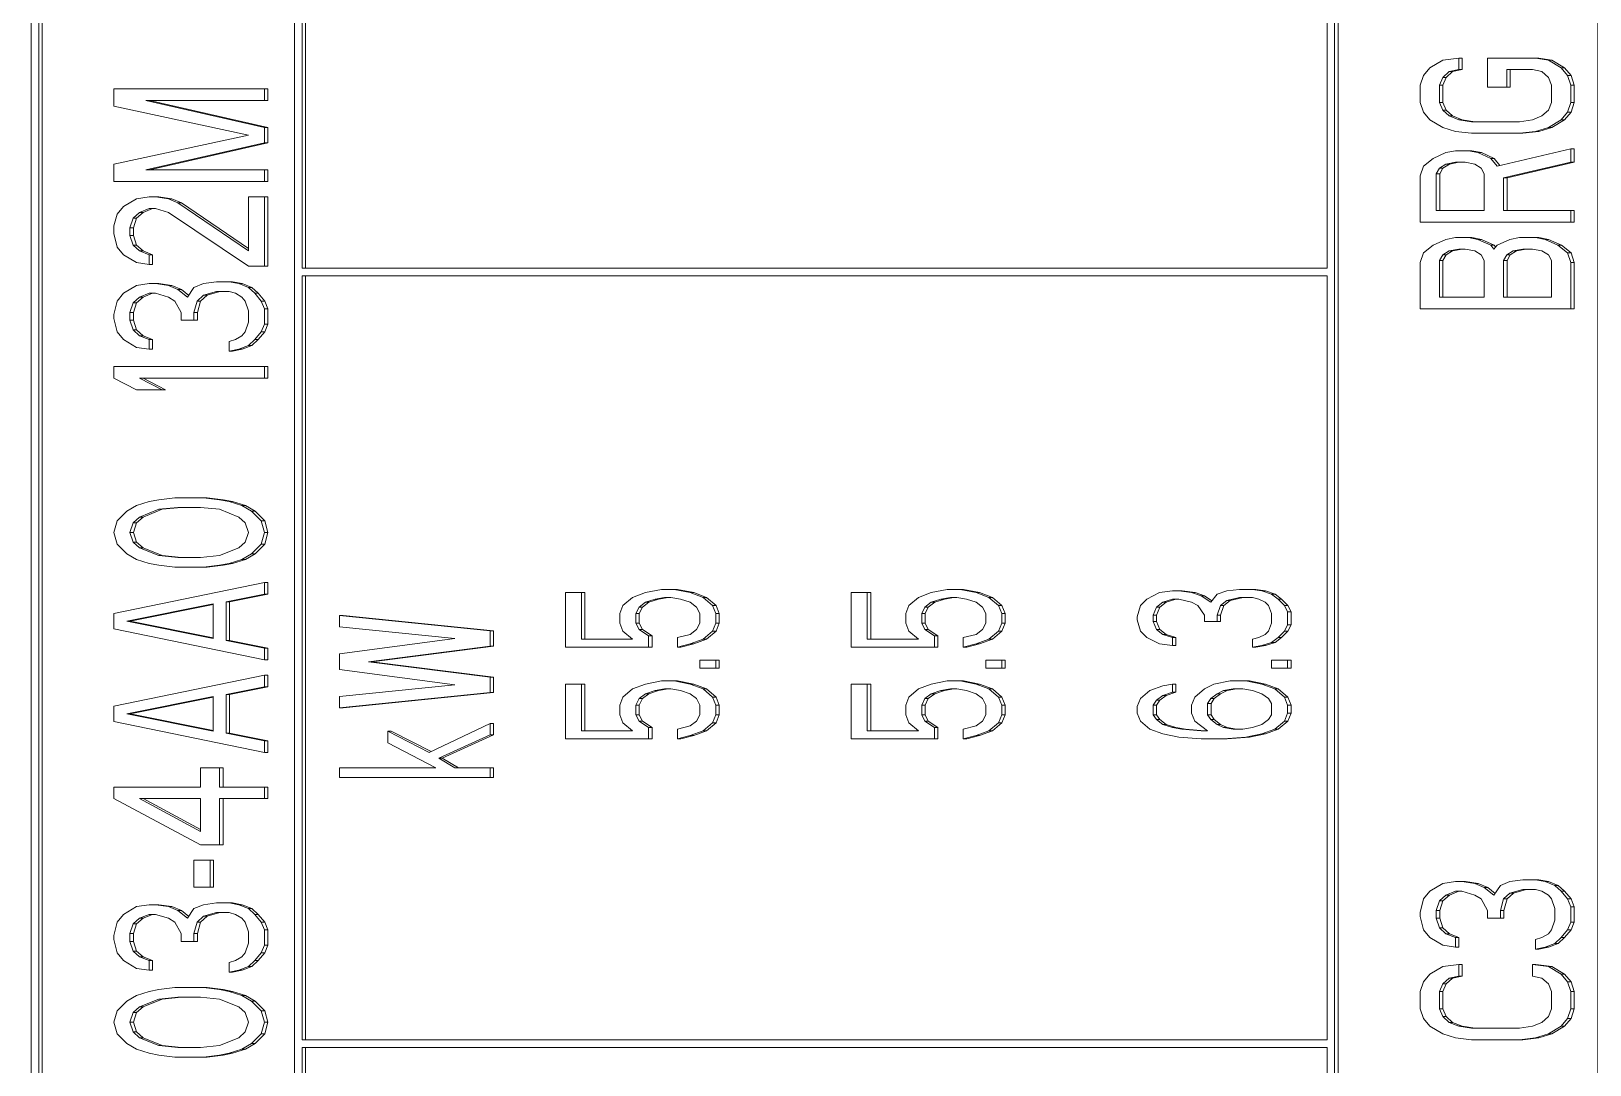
# Model space of a CAD drawing. Header units: millimetres. Extents: x 174875 to 182855, y -330615 to -324972.
# Drawn here: x 177780.75 to 177800.94, y -325752.82 to -325739.42 of the extents above; entities that cross this region are included whole.
import ezdxf

# ---------------------------------------------------------------- set-up
doc = ezdxf.new("R2010")
doc.units = ezdxf.units.MM
doc.header["$LTSCALE"] = 20
doc.layers.get('0').update_dxf_attribs({"lineweight": 15})
doc.layers.add('PDF_几何图形', color=7, linetype='Continuous')
doc.layers.add('实线', color=7, linetype='Continuous')

# ---------------------------------------------------------------- blocks, each defined once
blk = doc.blocks.new('Z$W@#0D7750773333335')
at = {"layer": 'PDF_几何图形', "lineweight": 18}
for points in [[(159.391, 29.991), (159.391, 30.088), (79.423, 30.088), (79.423, 29.991)], [(79.423, 29.947), (79.423, 26.678), (159.391, 26.678), (159.391, 29.947)], [(100.164, 27.603), (100.189, 27.811), (100.189, 27.855), (100.189, 28.229), (100.164, 28.436), (100.139, 28.56), (100.089, 28.726), (100.015, 28.851), (99.89, 28.975), (99.74, 29.016), (99.59, 28.975), (99.465, 28.851), (99.39, 28.726), (99.34, 28.56), (99.315, 28.436), (99.29, 28.229), (99.29, 27.855), (99.29, 27.811), (99.315, 27.603)], [(101.112, 28.047), (101.189, 28.143), (101.239, 28.267), (101.264, 28.433), (101.264, 28.477), (101.264, 28.56), (101.239, 28.726), (101.139, 28.892), (101.039, 28.975), (100.864, 29.016), (100.814, 29.016), (100.639, 28.975), (100.539, 28.892), (100.439, 28.726), (100.414, 28.56)], [(102.788, 27.603), (103.038, 27.603), (103.038, 27.648), (103.038, 27.897), (102.788, 27.897), (102.788, 29.016), (102.638, 29.016), (102.039, 27.897), (102.039, 27.648)], [(104.238, 27.067), (103.838, 29.016), (103.638, 29.016), (103.238, 27.067)], [(105.437, 27.067), (105.038, 29.016), (104.838, 29.016), (104.438, 27.067)], [(106.487, 27.479), (106.512, 27.603), (106.512, 27.648), (106.537, 27.855), (106.537, 28.229), (106.512, 28.436), (106.487, 28.56), (106.437, 28.726), (106.362, 28.851), (106.237, 28.975), (106.087, 29.016), (105.937, 28.975), (105.812, 28.851), (105.737, 28.726), (105.687, 28.56), (105.662, 28.436), (105.637, 28.229), (105.637, 27.855), (105.637, 27.811), (105.662, 27.603)], [(108.236, 27.067), (108.236, 29.016), (108.086, 29.016), (107.936, 28.726), (107.936, 28.394)], [(109.159, 28.047), (109.236, 28.143), (109.286, 28.267), (109.311, 28.433), (109.311, 28.477), (109.311, 28.56), (109.286, 28.726), (109.186, 28.892), (109.086, 28.975), (108.911, 29.016), (108.861, 29.016), (108.686, 28.975), (108.586, 28.892), (108.486, 28.726), (108.461, 28.56)], [(110.36, 28.143), (110.41, 28.267), (110.435, 28.433), (110.435, 28.477), (110.435, 28.56), (110.41, 28.726), (110.31, 28.892), (110.21, 28.975), (110.061, 29.016), (109.961, 29.016), (109.786, 28.975), (109.686, 28.892), (109.586, 28.726), (109.561, 28.56)], [(111.835, 27.067), (111.835, 29.016), (111.61, 29.016), (111.235, 27.275), (110.86, 29.016), (110.635, 29.016), (110.635, 27.067)], [(99.44, 28.436), (99.54, 28.685)], [(99.615, 28.768), (99.54, 28.685), (99.54, 28.64), (99.615, 28.723), (99.615, 28.768), (99.74, 28.809)], [(99.615, 28.723), (99.74, 28.765)], [(99.865, 28.768), (99.74, 28.809), (99.74, 28.765), (99.865, 28.723), (99.865, 28.768), (99.94, 28.685)], [(99.865, 28.723), (99.94, 28.64), (100.04, 28.391), (100.065, 28.143)], [(99.94, 28.64), (99.94, 28.685), (100.04, 28.436)], [(100.539, 28.516), (100.539, 28.56), (100.589, 28.685)], [(100.664, 28.768), (100.589, 28.685), (100.589, 28.64), (100.664, 28.723), (100.664, 28.768), (100.789, 28.809)], [(100.664, 28.723), (100.789, 28.765), (100.789, 28.809), (100.889, 28.809)], [(100.789, 28.765), (100.889, 28.765)], [(101.089, 28.64), (101.089, 28.685), (101.139, 28.56), (101.139, 28.477), (101.089, 28.312), (101.039, 28.229), (100.889, 28.146), (100.789, 28.146), (100.789, 27.98)], [(101.014, 28.768), (100.889, 28.809), (100.889, 28.765), (101.014, 28.723), (101.014, 28.768), (101.089, 28.685)], [(101.014, 28.723), (101.089, 28.64), (101.139, 28.516)], [(103.738, 28.851), (103.513, 27.731), (103.963, 27.731), (103.738, 28.851), (103.738, 28.806), (103.954, 27.731)], [(103.522, 27.731), (103.738, 28.806)], [(104.722, 27.731), (104.938, 28.806), (104.938, 28.851), (105.162, 27.731), (104.713, 27.731), (104.938, 28.851)], [(104.938, 28.806), (105.154, 27.731)], [(105.787, 28.436), (105.887, 28.685)], [(105.962, 28.768), (105.887, 28.685), (105.887, 28.64), (105.962, 28.723), (105.962, 28.768), (106.087, 28.809)], [(105.962, 28.723), (106.087, 28.765)], [(106.212, 28.768), (106.087, 28.809), (106.087, 28.765), (106.212, 28.723), (106.212, 28.768), (106.287, 28.685)], [(106.212, 28.723), (106.287, 28.64), (106.387, 28.391), (106.412, 28.143)], [(106.287, 28.64), (106.287, 28.685), (106.387, 28.436)], [(108.086, 27.067), (108.086, 27.023), (108.236, 27.023), (108.236, 27.067), (108.086, 27.067), (108.086, 28.685), (107.936, 28.394), (107.936, 28.35), (108.086, 28.64)], [(108.586, 28.516), (108.586, 28.56), (108.636, 28.685)], [(108.711, 28.768), (108.636, 28.685), (108.636, 28.64), (108.711, 28.723), (108.711, 28.768), (108.836, 28.809)], [(108.711, 28.723), (108.836, 28.765), (108.836, 28.809), (108.936, 28.809)], [(108.836, 28.765), (108.936, 28.765)], [(109.136, 28.64), (109.136, 28.685), (109.186, 28.56), (109.186, 28.477), (109.136, 28.312), (109.086, 28.229), (108.936, 28.146), (108.836, 28.146), (108.836, 27.98)], [(109.061, 28.768), (108.936, 28.809), (108.936, 28.765), (109.061, 28.723), (109.061, 28.768), (109.136, 28.685)], [(109.061, 28.723), (109.136, 28.64), (109.186, 28.516)], [(110.235, 28.64), (110.235, 28.685), (110.285, 28.56), (110.285, 28.477), (110.235, 28.312), (109.536, 27.275), (109.536, 27.067), (110.435, 27.067), (110.435, 27.275), (109.736, 27.275), (110.36, 28.187)], [(109.686, 28.516), (109.686, 28.56), (109.736, 28.685)], [(109.811, 28.768), (109.736, 28.685), (109.736, 28.64), (109.811, 28.723), (109.811, 28.768), (109.936, 28.809)], [(109.811, 28.723), (109.936, 28.765), (109.936, 28.809), (110.036, 28.809)], [(109.936, 28.765), (110.036, 28.765)], [(110.161, 28.768), (110.036, 28.809), (110.036, 28.765), (110.161, 28.723), (110.161, 28.768), (110.235, 28.685)], [(110.161, 28.723), (110.235, 28.64), (110.285, 28.516)], [(99.415, 28.143), (99.44, 28.391), (99.54, 28.64)], [(100.539, 28.56), (100.414, 28.56), (100.414, 28.516), (100.539, 28.516), (100.589, 28.64)], [(101.239, 28.312), (101.264, 28.477)], [(102.238, 27.897), (102.638, 28.64)], [(105.762, 28.143), (105.787, 28.391), (105.887, 28.64)], [(108.586, 28.56), (108.461, 28.56), (108.461, 28.516), (108.586, 28.516), (108.636, 28.64)], [(109.286, 28.312), (109.311, 28.477)], [(109.686, 28.56), (109.561, 28.56), (109.561, 28.516), (109.686, 28.516), (109.736, 28.64)], [(110.41, 28.267), (110.41, 28.312), (110.435, 28.477)], [(110.785, 28.557), (111.135, 27.023), (111.135, 27.067), (110.785, 28.602), (110.785, 27.067)], [(111.685, 27.067), (111.685, 27.023), (111.835, 27.023), (111.835, 27.067), (111.685, 27.067), (111.685, 28.602), (111.335, 27.067), (111.335, 27.023), (111.685, 28.557)], [(99.44, 28.391), (99.44, 28.436), (99.415, 28.187), (99.415, 27.897), (99.44, 27.648), (99.54, 27.399), (99.615, 27.316), (99.74, 27.275), (99.865, 27.316), (99.94, 27.399), (100.04, 27.648), (100.065, 27.897), (100.065, 28.187), (100.04, 28.436), (100.04, 28.391)], [(101.189, 28.143), (101.189, 28.187), (101.239, 28.312), (101.239, 28.267)], [(106.387, 28.391), (106.387, 28.436), (106.412, 28.187), (106.412, 27.897), (106.387, 27.648), (106.287, 27.399), (106.212, 27.316), (106.087, 27.275), (105.962, 27.316), (105.887, 27.399), (105.787, 27.648), (105.762, 27.897), (105.762, 28.187), (105.787, 28.436), (105.787, 28.391)], [(109.236, 28.143), (109.236, 28.187), (109.286, 28.312), (109.286, 28.267)], [(109.766, 27.275), (110.36, 28.143), (110.36, 28.187), (110.41, 28.312)], [(101.264, 27.355), (101.289, 27.479), (101.289, 27.524), (101.289, 27.689), (101.264, 27.855), (101.214, 27.98), (101.089, 28.063), (101.189, 28.187)], [(109.311, 27.355), (109.336, 27.479), (109.336, 27.524), (109.336, 27.689), (109.311, 27.855), (109.261, 27.98), (109.136, 28.063), (109.236, 28.187)], [(100.889, 27.98), (100.789, 27.98), (100.789, 27.935), (100.889, 27.935), (101.039, 27.894), (101.114, 27.811), (101.164, 27.645)], [(100.889, 27.935), (100.889, 27.98), (101.039, 27.938)], [(101.039, 27.894), (101.039, 27.938), (101.114, 27.855)], [(101.839, 27.772), (101.839, 27.98), (101.489, 27.98), (101.489, 27.772)], [(108.936, 27.98), (108.836, 27.98), (108.836, 27.935), (108.936, 27.935), (109.086, 27.894), (109.161, 27.811), (109.211, 27.645)], [(108.936, 27.935), (108.936, 27.98), (109.086, 27.938)], [(109.086, 27.894), (109.086, 27.938), (109.161, 27.855)], [(99.29, 27.855), (99.315, 27.648), (99.34, 27.524), (99.39, 27.358), (99.39, 27.313), (99.465, 27.189), (99.59, 27.064), (99.74, 27.023)], [(100.139, 27.479), (100.164, 27.603), (100.164, 27.648), (100.189, 27.855)], [(101.114, 27.811), (101.114, 27.855), (101.164, 27.689), (101.164, 27.524), (101.139, 27.441), (101.089, 27.358), (101.039, 27.316), (100.914, 27.275), (100.764, 27.275), (100.639, 27.316), (100.589, 27.358), (100.539, 27.441), (100.514, 27.524), (100.389, 27.524)], [(105.637, 27.855), (105.662, 27.648)], [(106.512, 27.603), (106.537, 27.811), (106.537, 27.855)], [(109.161, 27.811), (109.161, 27.855), (109.211, 27.689), (109.211, 27.524), (109.186, 27.441), (109.136, 27.358), (109.086, 27.316), (108.961, 27.275), (108.811, 27.275), (108.686, 27.316), (108.636, 27.358), (108.586, 27.441), (108.561, 27.524), (108.436, 27.524)], [(99.315, 27.648), (99.315, 27.603), (99.34, 27.479)], [(99.34, 27.524), (99.34, 27.479), (99.39, 27.313)], [(99.89, 27.064), (99.89, 27.109), (99.74, 27.067), (99.74, 27.023), (99.89, 27.064), (100.015, 27.189), (100.089, 27.313), (100.089, 27.358), (100.139, 27.524)], [(100.089, 27.313), (100.139, 27.479), (100.139, 27.524), (100.164, 27.648)], [(100.414, 27.399), (100.389, 27.524), (100.389, 27.479), (100.414, 27.355)], [(101.264, 27.399), (101.289, 27.524)], [(102.638, 27.067), (102.788, 27.067), (102.788, 27.023), (102.638, 27.023), (102.638, 27.067), (102.638, 27.648), (102.039, 27.648), (102.039, 27.603), (102.638, 27.603)], [(102.788, 27.067), (102.788, 27.648), (103.038, 27.648)], [(103.388, 27.067), (103.238, 27.067), (103.238, 27.023), (103.388, 27.023), (103.388, 27.067), (103.488, 27.565)], [(103.388, 27.023), (103.488, 27.521), (103.988, 27.521), (104.088, 27.023), (104.238, 27.023), (104.238, 27.067), (104.088, 27.067)], [(103.488, 27.521), (103.488, 27.565), (103.988, 27.565)], [(103.988, 27.521), (103.988, 27.565), (104.088, 27.067), (104.088, 27.023)], [(104.588, 27.023), (104.588, 27.067), (104.438, 27.067), (104.438, 27.023), (104.588, 27.023), (104.688, 27.521), (105.187, 27.521), (105.287, 27.023), (105.287, 27.067)], [(104.588, 27.067), (104.688, 27.565), (104.688, 27.521)], [(105.287, 27.023), (105.437, 27.023), (105.437, 27.067), (105.287, 27.067), (105.187, 27.565), (104.688, 27.565)], [(105.187, 27.521), (105.187, 27.565)], [(105.687, 27.524), (105.662, 27.648), (105.662, 27.603), (105.687, 27.479)], [(105.737, 27.358), (105.687, 27.524), (105.687, 27.479), (105.737, 27.313)], [(106.237, 27.064), (106.362, 27.189), (106.437, 27.313), (106.437, 27.358), (106.487, 27.524)], [(106.437, 27.313), (106.487, 27.479), (106.487, 27.524), (106.512, 27.648)], [(108.461, 27.399), (108.436, 27.524), (108.436, 27.479), (108.461, 27.355)], [(108.986, 27.067), (108.986, 27.023), (109.086, 27.064), (109.186, 27.147), (109.261, 27.23), (109.261, 27.275), (109.311, 27.399), (109.336, 27.524)], [(99.39, 27.358), (99.465, 27.233), (99.59, 27.109), (99.59, 27.064)], [(99.89, 27.109), (100.015, 27.233), (100.089, 27.358)], [(100.464, 27.275), (100.414, 27.399), (100.414, 27.355), (100.464, 27.23)], [(100.539, 27.192), (100.464, 27.275), (100.464, 27.23), (100.539, 27.147), (100.639, 27.064)], [(100.739, 27.067), (100.939, 27.067), (100.939, 27.023), (101.039, 27.064), (101.139, 27.147), (101.139, 27.192), (101.214, 27.275)], [(105.812, 27.233), (105.737, 27.358), (105.737, 27.313), (105.812, 27.189), (105.937, 27.064), (106.087, 27.023), (106.087, 27.067)], [(106.362, 27.189), (106.362, 27.233), (106.437, 27.358)], [(108.511, 27.275), (108.461, 27.399), (108.461, 27.355), (108.511, 27.23)], [(108.586, 27.192), (108.511, 27.275), (108.511, 27.23), (108.586, 27.147), (108.686, 27.064), (108.686, 27.109)], [(109.186, 27.147), (109.186, 27.192), (109.261, 27.275)], [(109.261, 27.23), (109.311, 27.355), (109.311, 27.399)], [(99.465, 27.189), (99.465, 27.233)], [(99.59, 27.109), (99.74, 27.067)], [(100.015, 27.189), (100.015, 27.233)], [(100.539, 27.147), (100.539, 27.192), (100.639, 27.109)], [(100.739, 27.023), (100.739, 27.067), (100.639, 27.109), (100.639, 27.064), (100.739, 27.023), (100.939, 27.023)], [(100.939, 27.067), (101.039, 27.109), (101.139, 27.192)], [(101.039, 27.064), (101.039, 27.109)], [(101.139, 27.147), (101.214, 27.23)], [(105.812, 27.189), (105.812, 27.233), (105.937, 27.109), (105.937, 27.064)], [(105.937, 27.109), (106.087, 27.067), (106.237, 27.109)], [(106.087, 27.023), (106.237, 27.064), (106.237, 27.109), (106.362, 27.233)], [(108.586, 27.147), (108.586, 27.192), (108.686, 27.109), (108.786, 27.067), (108.786, 27.023)], [(108.686, 27.064), (108.786, 27.023), (108.986, 27.023)], [(108.786, 27.067), (108.986, 27.067), (109.086, 27.109), (109.186, 27.192)], [(109.086, 27.064), (109.086, 27.109)], [(109.536, 27.067), (109.536, 27.023), (110.435, 27.023), (110.435, 27.067)], [(111.135, 27.067), (111.335, 27.067)], [(111.135, 27.023), (111.335, 27.023)], [(89.519, 26.536), (99.415, 26.536)], [(99.515, 26.536), (109.411, 26.536)], [(109.511, 26.536), (119.407, 26.536)], [(103.463, 24.144), (103.613, 24.144), (103.238, 24.932), (103.513, 25.471), (103.363, 25.471), (103.038, 24.849), (103.038, 26.093), (102.913, 26.093), (102.913, 24.144)], [(105.013, 26.093), (104.863, 26.093), (104.713, 24.6), (104.513, 26.093), (104.313, 26.093), (104.113, 24.6), (103.963, 26.093), (103.813, 26.093)], [(104.813, 24.144), (105.013, 26.093), (105.013, 26.048), (104.813, 24.099)], [(104.013, 24.144), (104.213, 24.144), (104.413, 25.72), (104.613, 24.144)], [(104.413, 25.72), (104.413, 25.675), (104.213, 24.099), (104.213, 24.144)], [(104.413, 25.675), (104.613, 24.099), (104.613, 24.144), (104.813, 24.144), (104.813, 24.099), (104.613, 24.099)], [(103.249, 24.909), (103.513, 25.426), (103.513, 25.471)], [(103.038, 24.144), (103.038, 24.6), (103.163, 24.807), (103.163, 24.763), (103.038, 24.555)], [(103.163, 24.807), (103.463, 24.144), (103.463, 24.099), (103.163, 24.763)], [(103.463, 24.099), (103.613, 24.099), (103.613, 24.144)], [(104.013, 24.099), (104.213, 24.099)], [(103.517, 22.917), (104.121, 22.917), (104.121, 22.962), (104.121, 23.169), (103.413, 23.169), (103.413, 22.091)], [(104.704, 22.917), (105.308, 22.917), (105.308, 22.962), (105.308, 23.169), (104.6, 23.169), (104.6, 22.091)], [(104.121, 21.507), (104.163, 21.715), (104.163, 21.759), (104.163, 21.925), (104.121, 22.133), (104.059, 22.298), (103.955, 22.423), (103.85, 22.464), (103.726, 22.464), (103.621, 22.423), (103.517, 22.298), (103.517, 22.962), (104.121, 22.962)], [(105.308, 21.507), (105.35, 21.715), (105.35, 21.759), (105.35, 21.925), (105.308, 22.133), (105.246, 22.298), (105.142, 22.423), (105.038, 22.464), (104.913, 22.464), (104.808, 22.423), (104.704, 22.298), (104.704, 22.962), (105.308, 22.962)], [(103.559, 22.047), (103.413, 22.047), (103.413, 22.091), (103.559, 22.091), (103.559, 22.047), (103.642, 22.171), (103.726, 22.212), (103.85, 22.212), (103.934, 22.171), (103.996, 22.088), (104.038, 21.964), (104.059, 21.839)], [(103.642, 22.171), (103.642, 22.215), (103.559, 22.091)], [(103.642, 22.215), (103.726, 22.257)], [(103.726, 22.212), (103.726, 22.257), (103.85, 22.257)], [(103.85, 22.212), (103.85, 22.257), (103.934, 22.215)], [(103.934, 22.171), (103.934, 22.215), (103.996, 22.133), (103.996, 22.088)], [(104.746, 22.047), (104.6, 22.047), (104.6, 22.091), (104.746, 22.091), (104.746, 22.047), (104.829, 22.171), (104.913, 22.212), (105.038, 22.212), (105.121, 22.171), (105.183, 22.088), (105.225, 21.964), (105.246, 21.839)], [(104.829, 22.171), (104.829, 22.215), (104.746, 22.091)], [(104.829, 22.215), (104.913, 22.257)], [(104.913, 22.212), (104.913, 22.257), (105.038, 22.257)], [(105.038, 22.212), (105.038, 22.257), (105.121, 22.215)], [(105.121, 22.171), (105.121, 22.215), (105.183, 22.133), (105.183, 22.088)], [(104.038, 21.964), (104.038, 22.008), (104.059, 21.884), (104.059, 21.801), (104.038, 21.676), (103.996, 21.552), (103.934, 21.469), (103.85, 21.428), (103.726, 21.428), (103.642, 21.469), (103.58, 21.552), (103.538, 21.718), (103.413, 21.718)], [(103.996, 22.133), (104.038, 22.008)], [(105.225, 21.964), (105.225, 22.008), (105.246, 21.884), (105.246, 21.801), (105.225, 21.676), (105.183, 21.552), (105.121, 21.469), (105.038, 21.428), (104.913, 21.428), (104.829, 21.469), (104.767, 21.552), (104.725, 21.718), (104.6, 21.718)], [(105.183, 22.133), (105.225, 22.008)], [(103.455, 21.552), (103.413, 21.718), (103.413, 21.673), (103.455, 21.507), (103.455, 21.552), (103.517, 21.386)], [(104.121, 21.552), (104.163, 21.759)], [(104.642, 21.552), (104.6, 21.718), (104.6, 21.673), (104.642, 21.507), (104.642, 21.552), (104.704, 21.386)], [(105.308, 21.552), (105.35, 21.759)], [(103.455, 21.507), (103.517, 21.342), (103.517, 21.386), (103.621, 21.262), (103.621, 21.217), (103.517, 21.342)], [(103.955, 21.217), (104.059, 21.342), (104.059, 21.386), (104.121, 21.552), (104.121, 21.507), (104.059, 21.342)], [(104.434, 21.22), (104.434, 21.428), (104.329, 21.428), (104.329, 21.22)], [(104.642, 21.507), (104.704, 21.342), (104.704, 21.386), (104.808, 21.262)], [(105.142, 21.217), (105.246, 21.342), (105.246, 21.386), (105.308, 21.552), (105.308, 21.507), (105.246, 21.342)], [(103.621, 21.262), (103.726, 21.22), (103.726, 21.176), (103.621, 21.217)], [(103.726, 21.22), (103.85, 21.22), (103.955, 21.262), (103.955, 21.217), (103.85, 21.176)], [(103.726, 21.176), (103.85, 21.176), (103.85, 21.22)], [(103.955, 21.262), (104.059, 21.386)], [(104.704, 21.342), (104.808, 21.217), (104.808, 21.262), (104.913, 21.22), (105.038, 21.22), (105.038, 21.176), (104.913, 21.176)], [(104.808, 21.217), (104.913, 21.176), (104.913, 21.22)], [(105.038, 21.22), (105.142, 21.262), (105.246, 21.386)], [(105.038, 21.176), (105.142, 21.217), (105.142, 21.262)], [(103.517, 19.214), (104.121, 19.214), (104.121, 19.259), (104.121, 19.466), (103.413, 19.466), (103.413, 18.388)], [(104.704, 19.214), (105.308, 19.214), (105.308, 19.259), (105.308, 19.466), (104.6, 19.466), (104.6, 18.388)], [(104.121, 17.804), (104.163, 18.012), (104.163, 18.056), (104.163, 18.222), (104.121, 18.429), (104.059, 18.595), (103.955, 18.72), (103.85, 18.761), (103.726, 18.761), (103.621, 18.72), (103.517, 18.595), (103.517, 19.259), (104.121, 19.259)], [(105.308, 17.804), (105.35, 18.012), (105.35, 18.056), (105.35, 18.222), (105.308, 18.429), (105.246, 18.595), (105.142, 18.72), (105.038, 18.761), (104.913, 18.761), (104.808, 18.72), (104.704, 18.595), (104.704, 19.259), (105.308, 19.259)], [(103.559, 18.343), (103.559, 18.388), (103.413, 18.388), (103.413, 18.343), (103.559, 18.343), (103.642, 18.468), (103.726, 18.509), (103.85, 18.509), (103.934, 18.468), (103.996, 18.385), (103.996, 18.429), (104.038, 18.305)], [(103.996, 18.385), (104.038, 18.26), (104.038, 18.305), (104.059, 18.181), (104.059, 18.098), (104.038, 17.973), (103.996, 17.849), (103.934, 17.766), (103.85, 17.724), (103.726, 17.724), (103.642, 17.766), (103.58, 17.849), (103.538, 18.015), (103.413, 18.015)], [(103.642, 18.468), (103.642, 18.512), (103.559, 18.388)], [(103.642, 18.512), (103.726, 18.554)], [(103.726, 18.509), (103.726, 18.554), (103.85, 18.554), (103.85, 18.509)], [(103.85, 18.554), (103.934, 18.512)], [(103.934, 18.468), (103.934, 18.512), (103.996, 18.429)], [(104.746, 18.343), (104.6, 18.343), (104.6, 18.388), (104.746, 18.388)], [(105.183, 18.385), (105.225, 18.26), (105.225, 18.305), (105.246, 18.181), (105.246, 18.098), (105.225, 17.973), (105.183, 17.849), (105.121, 17.766), (105.038, 17.724), (104.913, 17.724), (104.829, 17.766), (104.767, 17.849), (104.725, 18.015), (104.6, 18.015)], [(104.829, 18.468), (104.746, 18.343), (104.746, 18.388), (104.829, 18.512), (104.829, 18.468), (104.913, 18.509), (105.038, 18.509), (105.121, 18.468), (105.183, 18.385), (105.183, 18.429), (105.225, 18.305)], [(104.829, 18.512), (104.913, 18.554)], [(104.913, 18.509), (104.913, 18.554), (105.038, 18.554), (105.038, 18.509)], [(105.038, 18.554), (105.121, 18.512)], [(105.121, 18.468), (105.121, 18.512), (105.183, 18.429)], [(104.038, 18.26), (104.059, 18.136)], [(105.225, 18.26), (105.246, 18.136)], [(103.455, 17.849), (103.413, 18.015), (103.413, 17.97), (103.455, 17.804), (103.455, 17.849), (103.517, 17.683)], [(104.121, 17.849), (104.163, 18.056)], [(104.642, 17.849), (104.6, 18.015), (104.6, 17.97), (104.642, 17.804), (104.642, 17.849), (104.704, 17.683)], [(105.308, 17.849), (105.35, 18.056)], [(103.455, 17.804), (103.517, 17.638), (103.517, 17.683), (103.621, 17.559), (103.621, 17.514), (103.517, 17.638)], [(103.955, 17.514), (104.059, 17.638), (104.059, 17.683), (104.121, 17.849), (104.121, 17.804), (104.059, 17.638)], [(104.642, 17.804), (104.704, 17.638), (104.704, 17.683), (104.808, 17.559), (104.808, 17.514), (104.704, 17.638)], [(105.142, 17.514), (105.246, 17.638), (105.246, 17.683), (105.308, 17.849), (105.308, 17.804), (105.246, 17.638)], [(103.955, 17.559), (104.059, 17.683)], [(104.434, 17.517), (104.434, 17.724), (104.329, 17.724), (104.329, 17.517)], [(105.038, 17.517), (105.142, 17.559), (105.246, 17.683)], [(103.621, 17.559), (103.726, 17.517), (103.726, 17.472), (103.621, 17.514)], [(103.726, 17.517), (103.85, 17.517), (103.955, 17.559), (103.955, 17.514), (103.85, 17.472)], [(103.726, 17.472), (103.85, 17.472), (103.85, 17.517)], [(104.808, 17.559), (104.913, 17.517), (104.913, 17.472), (104.808, 17.514)], [(104.913, 17.517), (105.038, 17.517), (105.038, 17.472), (104.913, 17.472)], [(105.038, 17.472), (105.142, 17.514), (105.142, 17.559)], [(104.017, 15.262), (104.121, 15.262), (104.121, 15.307), (104.1, 15.431), (104.038, 15.597), (103.934, 15.721), (103.83, 15.763), (103.746, 15.763), (103.642, 15.721), (103.538, 15.597), (103.476, 15.431), (103.434, 15.224), (103.413, 14.933), (103.413, 14.643)], [(105.308, 15.013), (105.329, 15.179), (105.329, 15.224), (105.329, 15.307), (105.308, 15.473), (105.225, 15.638), (105.142, 15.721), (104.996, 15.763), (104.954, 15.763), (104.808, 15.721), (104.725, 15.638), (104.642, 15.473), (104.621, 15.307)], [(103.601, 15.387), (103.663, 15.47), (103.663, 15.514), (103.726, 15.556)], [(103.663, 15.47), (103.726, 15.511), (103.726, 15.556), (103.85, 15.556)], [(103.913, 15.514), (103.85, 15.556), (103.85, 15.511), (103.913, 15.47), (103.913, 15.514), (103.975, 15.431)], [(104.767, 15.387), (104.829, 15.47), (104.829, 15.514), (104.933, 15.556)], [(104.829, 15.47), (104.933, 15.511), (104.933, 15.556), (105.017, 15.556)], [(104.933, 15.511), (105.017, 15.511), (105.017, 15.556), (105.121, 15.514)], [(103.538, 15.138), (103.559, 15.262), (103.559, 15.307), (103.601, 15.431)], [(103.559, 15.262), (103.601, 15.387), (103.601, 15.431), (103.663, 15.514)], [(103.726, 15.511), (103.85, 15.511)], [(103.913, 15.47), (103.975, 15.387)], [(104.017, 15.307), (103.975, 15.431), (103.975, 15.387), (104.017, 15.262), (104.017, 15.307), (104.121, 15.307)], [(104.725, 15.307), (104.621, 15.307), (104.621, 15.262), (104.725, 15.262), (104.725, 15.307), (104.767, 15.431)], [(104.725, 15.262), (104.767, 15.387), (104.767, 15.431), (104.829, 15.514)], [(105.183, 15.431), (105.121, 15.514), (105.121, 15.47), (105.183, 15.387), (105.183, 15.431), (105.225, 15.307), (105.225, 15.224), (105.183, 15.058), (105.142, 14.975), (105.017, 14.892), (104.933, 14.892), (104.933, 14.726)], [(105.017, 15.511), (105.121, 15.47)], [(105.183, 15.387), (105.225, 15.262)], [(103.517, 14.889), (103.538, 15.138), (103.538, 15.182), (103.559, 15.307)], [(104.121, 14.101), (104.163, 14.308), (104.163, 14.353), (104.163, 14.56), (104.121, 14.768), (104.059, 14.892), (103.955, 15.016), (103.85, 15.058), (103.746, 15.058), (103.642, 15.016), (103.517, 14.851), (103.517, 14.933), (103.538, 15.182)], [(105.267, 14.889), (105.308, 15.013), (105.308, 15.058), (105.329, 15.224)], [(105.203, 14.794), (105.267, 14.889), (105.267, 14.933), (105.308, 15.058)], [(103.559, 14.599), (103.601, 14.682), (103.601, 14.726), (103.663, 14.809)], [(103.601, 14.682), (103.663, 14.765), (103.663, 14.809), (103.726, 14.851)], [(103.663, 14.765), (103.726, 14.806), (103.726, 14.851), (103.871, 14.851)], [(103.726, 14.806), (103.871, 14.806)], [(103.934, 14.809), (103.871, 14.851), (103.871, 14.806), (103.934, 14.765)], [(103.996, 14.726), (103.934, 14.809), (103.934, 14.765), (103.996, 14.682)], [(105.329, 14.101), (105.35, 14.225), (105.35, 14.27), (105.35, 14.436), (105.329, 14.602), (105.287, 14.726), (105.183, 14.809), (105.267, 14.933)], [(103.476, 14.101), (103.434, 14.308), (103.413, 14.599), (103.413, 14.643), (103.434, 14.353)], [(103.538, 14.474), (103.559, 14.599), (103.559, 14.643), (103.601, 14.726)], [(103.559, 14.643), (103.538, 14.519), (103.538, 14.394), (103.559, 14.27), (103.601, 14.146), (103.663, 14.063), (103.726, 14.021), (103.871, 14.021), (103.934, 14.063), (103.996, 14.146), (104.038, 14.27), (104.059, 14.394), (104.059, 14.519), (104.038, 14.643), (104.038, 14.599), (104.059, 14.474)], [(104.038, 14.643), (103.996, 14.726), (103.996, 14.682), (104.038, 14.599)], [(105.204, 14.602), (105.142, 14.685), (105.142, 14.64), (105.204, 14.557), (105.204, 14.602), (105.246, 14.436), (105.246, 14.27), (105.225, 14.187), (105.183, 14.104), (105.142, 14.063), (105.038, 14.021), (104.913, 14.021), (104.808, 14.063), (104.767, 14.104), (104.725, 14.187), (104.704, 14.27), (104.6, 14.27)], [(105.017, 14.726), (104.933, 14.726), (104.933, 14.682), (105.017, 14.682), (105.017, 14.726), (105.142, 14.685)], [(105.017, 14.682), (105.142, 14.64)], [(105.204, 14.557), (105.246, 14.391)], [(103.434, 14.308), (103.434, 14.353), (103.476, 14.146), (103.476, 14.101), (103.538, 13.935), (103.642, 13.811)], [(103.955, 13.811), (104.059, 13.935), (104.121, 14.101), (104.121, 14.146), (104.163, 14.353)], [(103.476, 14.146), (103.538, 13.98), (103.642, 13.855)], [(103.746, 13.814), (103.85, 13.814), (103.955, 13.855), (104.059, 13.98), (104.121, 14.146)], [(104.621, 14.146), (104.6, 14.27), (104.6, 14.225), (104.621, 14.101)], [(104.663, 14.021), (104.621, 14.146), (104.621, 14.101), (104.663, 13.977)], [(104.892, 13.814), (105.058, 13.814), (105.058, 13.769), (105.142, 13.811), (105.225, 13.894), (105.287, 13.977), (105.287, 14.021), (105.329, 14.146), (105.35, 14.27)], [(105.287, 13.977), (105.329, 14.101), (105.329, 14.146)], [(103.538, 13.935), (103.538, 13.98)], [(104.059, 13.935), (104.059, 13.98)], [(104.434, 13.814), (104.434, 14.021), (104.329, 14.021), (104.329, 13.814)], [(104.725, 13.938), (104.663, 14.021), (104.663, 13.977), (104.725, 13.894), (104.808, 13.811), (104.892, 13.769), (105.058, 13.769)], [(104.725, 13.894), (104.725, 13.938), (104.808, 13.855), (104.808, 13.811)], [(105.058, 13.814), (105.142, 13.855), (105.225, 13.938)], [(105.225, 13.894), (105.225, 13.938), (105.287, 14.021)], [(103.746, 13.769), (103.85, 13.769), (103.85, 13.814)], [(103.85, 13.769), (103.955, 13.811), (103.955, 13.855)], [(104.808, 13.855), (104.892, 13.814), (104.892, 13.769)], [(105.142, 13.811), (105.142, 13.855)], [(129.403, 13.16), (79.423, 13.16), (79.423, 13.205), (129.403, 13.205), (129.403, 9.794), (85.42, 9.794), (85.42, 9.697)], [(100.338, 11.553), (100.488, 11.553), (100.488, 11.597), (100.463, 11.805), (100.363, 11.971), (100.264, 12.054), (100.139, 12.095), (99.914, 12.095), (99.789, 12.054), (99.689, 11.971), (99.589, 11.805), (99.539, 11.639), (99.514, 11.432), (99.514, 10.81)], [(101.538, 11.346), (101.563, 11.511), (101.563, 11.556), (101.563, 11.639), (101.538, 11.805), (101.438, 11.971), (101.338, 12.054), (101.163, 12.095), (101.113, 12.095), (100.938, 12.054), (100.838, 11.971), (100.738, 11.805), (100.713, 11.639)], [(109.91, 11.473), (109.91, 11.639), (109.885, 11.763), (109.81, 11.929), (109.71, 12.054), (109.585, 12.095), (108.985, 12.095), (108.985, 10.146), (109.585, 10.146), (109.71, 10.187)], [(111.009, 11.304), (111.034, 11.429), (111.034, 11.473), (111.034, 11.639), (111.009, 11.763), (110.934, 11.929), (110.834, 12.054), (110.709, 12.095), (110.11, 12.095), (110.11, 10.146)], [(112.084, 11.553), (112.234, 11.553), (112.234, 11.597), (112.209, 11.805), (112.109, 11.971), (112.009, 12.054), (111.884, 12.095), (111.659, 12.095), (111.534, 12.054), (111.434, 11.971), (111.334, 11.805), (111.284, 11.639), (111.259, 11.432), (111.259, 10.81)], [(99.664, 11.387), (99.689, 11.553), (99.689, 11.597), (99.739, 11.722), (99.739, 11.677), (99.689, 11.553)], [(99.739, 11.677), (99.814, 11.76), (99.814, 11.805), (99.914, 11.846), (99.914, 11.802), (99.814, 11.76)], [(99.739, 11.722), (99.814, 11.805)], [(99.914, 11.802), (100.139, 11.802), (100.139, 11.846), (100.238, 11.805)], [(99.914, 11.846), (100.139, 11.846)], [(100.139, 11.802), (100.238, 11.76), (100.238, 11.805), (100.314, 11.722)], [(100.238, 11.76), (100.314, 11.677), (100.314, 11.722), (100.338, 11.597), (100.338, 11.553), (100.314, 11.677)], [(100.838, 11.639), (100.713, 11.639), (100.713, 11.594), (100.838, 11.594), (100.838, 11.639), (100.888, 11.763), (100.888, 11.719), (100.838, 11.594)], [(100.888, 11.719), (100.963, 11.802), (100.963, 11.846), (101.088, 11.888), (101.088, 11.843), (100.963, 11.802)], [(100.888, 11.763), (100.963, 11.846)], [(101.088, 11.843), (101.188, 11.843), (101.188, 11.888), (101.313, 11.846)], [(101.088, 11.888), (101.188, 11.888)], [(101.313, 11.802), (101.388, 11.719), (101.388, 11.763), (101.438, 11.639), (101.438, 11.556), (101.388, 11.39), (101.338, 11.307), (101.188, 11.224), (101.088, 11.224), (101.088, 11.058)], [(101.188, 11.843), (101.313, 11.802), (101.313, 11.846), (101.388, 11.763)], [(101.388, 11.719), (101.438, 11.594)], [(109.685, 11.76), (109.61, 11.802), (109.61, 11.846), (109.135, 11.846), (109.135, 11.266), (109.61, 11.266), (109.685, 11.307), (109.735, 11.39), (109.76, 11.514), (109.76, 11.597), (109.735, 11.722), (109.735, 11.677), (109.76, 11.553)], [(109.135, 11.802), (109.61, 11.802)], [(109.61, 11.846), (109.685, 11.805)], [(109.735, 11.722), (109.685, 11.805), (109.685, 11.76), (109.735, 11.677)], [(110.884, 11.594), (110.859, 11.719), (110.859, 11.763), (110.884, 11.639), (110.884, 11.514), (110.859, 11.39), (110.809, 11.307), (110.734, 11.266), (110.26, 11.266), (110.26, 11.888), (110.734, 11.888)], [(110.26, 11.843), (110.734, 11.843)], [(110.809, 11.846), (110.734, 11.888), (110.734, 11.843), (110.809, 11.802)], [(110.859, 11.763), (110.809, 11.846), (110.809, 11.802), (110.859, 11.719)], [(111.409, 11.387), (111.434, 11.553), (111.434, 11.597), (111.484, 11.722), (111.484, 11.677), (111.434, 11.553)], [(111.484, 11.677), (111.559, 11.76), (111.559, 11.805), (111.659, 11.846), (111.659, 11.802), (111.559, 11.76)], [(111.484, 11.722), (111.559, 11.805)], [(111.659, 11.802), (111.884, 11.802), (111.884, 11.846), (111.984, 11.805)], [(111.659, 11.846), (111.884, 11.846)], [(111.884, 11.802), (111.984, 11.76), (111.984, 11.805), (112.059, 11.722)], [(111.984, 11.76), (112.059, 11.677), (112.059, 11.722), (112.084, 11.597), (112.084, 11.553), (112.059, 11.677)], [(100.463, 10.392), (100.488, 10.599), (100.488, 10.644), (100.338, 10.644), (100.314, 10.519), (100.238, 10.436), (100.139, 10.395), (99.914, 10.395), (99.814, 10.436), (99.739, 10.519), (99.689, 10.644), (99.664, 10.81), (99.664, 11.432), (99.689, 11.597)], [(100.338, 11.597), (100.488, 11.597)], [(101.538, 11.39), (101.563, 11.556)], [(112.084, 10.931), (111.859, 10.931), (111.859, 10.975), (112.084, 10.975), (112.084, 10.644), (112.059, 10.519), (111.984, 10.436), (111.884, 10.395), (111.659, 10.395), (111.559, 10.436), (111.484, 10.519), (111.434, 10.644), (111.409, 10.81), (111.409, 11.432), (111.434, 11.597)], [(112.084, 11.597), (112.234, 11.597)], [(101.411, 11.126), (101.488, 11.221), (101.488, 11.266), (101.538, 11.39), (101.538, 11.346), (101.488, 11.221)], [(109.81, 11.138), (109.885, 11.304), (109.885, 11.349), (109.91, 11.473), (109.91, 11.429), (109.885, 11.304)], [(109.81, 11.183), (109.885, 11.349)], [(110.843, 11.063), (110.934, 11.138), (110.934, 11.183), (111.009, 11.349), (111.009, 11.304), (110.934, 11.138)], [(111.009, 11.349), (111.034, 11.473)], [(101.338, 10.143), (101.438, 10.226), (101.438, 10.27), (101.513, 10.353), (101.513, 10.309), (101.563, 10.433), (101.588, 10.558), (101.588, 10.602), (101.588, 10.768), (101.563, 10.934), (101.513, 11.058), (101.388, 11.141), (101.488, 11.266)], [(109.787, 11.119), (109.81, 11.138), (109.81, 11.183), (109.76, 11.141), (109.81, 11.1), (109.885, 10.934), (109.91, 10.81), (109.91, 10.602)], [(111.059, 10.146), (110.834, 11.1), (110.934, 11.183)], [(112.209, 10.392), (112.234, 10.558), (112.234, 10.602), (112.234, 11.224), (111.859, 11.224), (111.859, 10.975)], [(101.413, 10.934), (101.463, 10.768), (101.463, 10.602), (101.438, 10.519), (101.388, 10.436), (101.338, 10.395), (101.213, 10.353), (101.063, 10.353), (100.938, 10.395), (100.888, 10.436), (100.838, 10.519), (100.813, 10.602), (100.688, 10.602)], [(101.188, 11.058), (101.088, 11.058), (101.088, 11.014), (101.188, 11.014), (101.188, 11.058), (101.338, 11.017)], [(101.188, 11.014), (101.338, 10.972), (101.338, 11.017), (101.413, 10.934), (101.413, 10.889), (101.338, 10.972)], [(109.735, 10.848), (109.735, 10.892), (109.76, 10.768), (109.76, 10.644), (109.735, 10.519), (109.685, 10.436), (109.61, 10.395), (109.135, 10.395), (109.135, 11.017), (109.61, 11.017)], [(109.135, 10.972), (109.61, 10.972)], [(109.685, 10.975), (109.61, 11.017), (109.61, 10.972), (109.685, 10.931)], [(109.735, 10.892), (109.685, 10.975), (109.685, 10.931), (109.735, 10.848), (109.76, 10.724)], [(110.26, 10.972), (110.684, 10.972), (110.684, 11.017), (110.26, 11.017), (110.26, 10.146)], [(110.684, 11.017), (110.884, 10.146)], [(110.684, 10.972), (110.884, 10.101), (110.884, 10.146), (111.059, 10.146), (111.059, 10.101), (110.884, 10.101)], [(99.539, 10.602), (99.514, 10.81), (99.514, 10.765), (99.539, 10.558), (99.539, 10.602), (99.589, 10.436)], [(101.413, 10.889), (101.463, 10.724)], [(111.284, 10.602), (111.259, 10.81), (111.259, 10.765), (111.284, 10.558), (111.284, 10.602), (111.334, 10.436)], [(99.539, 10.558), (99.589, 10.392), (99.589, 10.436), (99.689, 10.27)], [(100.463, 10.436), (100.488, 10.644)], [(100.713, 10.478), (100.688, 10.602), (100.688, 10.558), (100.713, 10.433), (100.713, 10.478), (100.763, 10.353)], [(101.563, 10.478), (101.588, 10.602)], [(109.81, 10.267), (109.885, 10.433), (109.885, 10.478), (109.91, 10.602), (109.91, 10.558), (109.885, 10.433)], [(111.284, 10.558), (111.334, 10.392), (111.334, 10.436), (111.434, 10.27)], [(112.209, 10.436), (112.234, 10.602)], [(99.589, 10.392), (99.689, 10.226), (99.689, 10.27), (99.789, 10.187)], [(100.264, 10.143), (100.363, 10.226), (100.363, 10.27), (100.463, 10.436), (100.463, 10.392), (100.363, 10.226)], [(100.713, 10.433), (100.763, 10.309), (100.763, 10.353), (100.838, 10.27)], [(100.763, 10.309), (100.838, 10.226), (100.838, 10.27), (100.938, 10.187), (100.938, 10.143), (100.838, 10.226)], [(101.438, 10.226), (101.513, 10.309)], [(101.563, 10.433), (101.563, 10.478), (101.513, 10.353)], [(109.585, 10.101), (109.71, 10.143), (109.71, 10.187), (109.81, 10.312), (109.81, 10.267), (109.71, 10.143)], [(109.81, 10.312), (109.885, 10.478)], [(111.334, 10.392), (111.434, 10.226), (111.434, 10.27), (111.534, 10.187)], [(112.009, 10.143), (112.109, 10.226), (112.109, 10.27), (112.209, 10.436), (112.209, 10.392), (112.109, 10.226)], [(99.689, 10.226), (99.789, 10.143), (99.789, 10.187), (99.914, 10.146), (99.914, 10.101), (99.789, 10.143)], [(99.914, 10.101), (100.139, 10.101), (100.139, 10.146), (100.264, 10.187), (100.264, 10.143), (100.139, 10.101)], [(99.914, 10.146), (100.139, 10.146)], [(100.264, 10.187), (100.363, 10.27)], [(100.938, 10.187), (101.038, 10.146)], [(100.938, 10.143), (101.038, 10.101), (101.038, 10.146), (101.238, 10.146)], [(101.038, 10.101), (101.238, 10.101), (101.238, 10.146), (101.338, 10.187), (101.338, 10.143), (101.238, 10.101)], [(101.338, 10.187), (101.438, 10.27)], [(109.585, 10.146), (109.585, 10.101), (108.985, 10.101), (108.985, 10.146)], [(111.434, 10.226), (111.534, 10.143), (111.534, 10.187), (111.659, 10.146), (111.659, 10.101), (111.534, 10.143)], [(111.659, 10.101), (111.884, 10.101), (111.884, 10.146), (112.009, 10.187), (112.009, 10.143), (111.884, 10.101)], [(111.659, 10.146), (111.884, 10.146)], [(112.009, 10.187), (112.109, 10.27)]]:
    blk.add_lwpolyline(points, dxfattribs=at)
for points in [[(159.391, 29.947), (79.423, 29.947), (79.423, 29.991), (159.391, 29.991)], [(102.638, 27.897), (102.214, 27.897), (102.638, 28.685)], [(101.839, 27.772), (101.489, 27.772), (101.489, 27.728), (101.839, 27.728)], [(101.264, 27.399), (101.264, 27.355), (101.214, 27.23), (101.214, 27.275)], [(110.635, 27.067), (110.635, 27.023), (110.785, 27.023), (110.785, 27.067)], [(89.519, 26.58), (99.415, 26.58), (99.415, 13.302), (89.519, 13.302)], [(99.515, 26.58), (109.411, 26.58), (109.411, 13.302), (99.515, 13.302)], [(109.511, 26.58), (119.407, 26.58), (119.407, 13.302), (109.511, 13.302)], [(104.013, 24.099), (103.813, 26.048), (103.813, 26.093), (104.013, 24.144)], [(103.038, 24.099), (102.913, 24.099), (102.913, 24.144), (103.038, 24.144)], [(104.434, 21.176), (104.329, 21.176), (104.329, 21.22), (104.434, 21.22)], [(104.434, 17.472), (104.329, 17.472), (104.329, 17.517), (104.434, 17.517)], [(103.746, 13.814), (103.642, 13.855), (103.642, 13.811), (103.746, 13.769)], [(104.434, 13.814), (104.329, 13.814), (104.329, 13.769), (104.434, 13.769)], [(110.26, 10.101), (110.11, 10.101), (110.11, 10.146), (110.26, 10.146)]]:
    blk.add_lwpolyline(points, close=True, dxfattribs=at)
blk = doc.blocks.new('英铄BN(A)S250系列-主视图')
at = {"layer": '实线'}
blk.add_blockref('Z$W@#0D7750773333335', (-1420.212, 23084.806), dxfattribs=at)

msp = doc.modelspace()

# ---------------------------------------------------------------- block references
at = {"rotation": 90}
msp.add_blockref('英铄BN(A)S250系列-主视图', (200895.648, -324431.792), dxfattribs=at)

doc.saveas('drawing.dxf')
